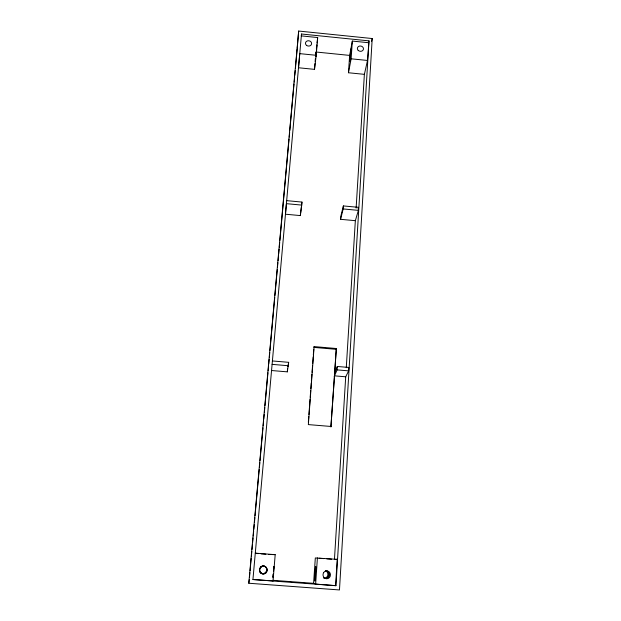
<?xml version="1.0" encoding="UTF-8"?>
<svg xmlns="http://www.w3.org/2000/svg" width="621" height="621" viewBox="0 0 621 621"><rect width="100%" height="100%" fill="white"/><g stroke="black" fill="none" stroke-linecap="round" stroke-linejoin="round"><path stroke-width="0.93" d="M372.204 38.533L339.47 589.95L248.796 583.243L298.67 31.05L372.204 38.533L371.568 41.351M335.596 585.572L337.195 559.342L315.321 557.961L313.589 583.329L315.639 584.089L335.953 585.681L368.99 40.87L301.511 34.008L252.941 579.525L335.953 585.681M334.447 559.405L345.711 376.8L348.645 370.861L348.855 367.453L337.312 366.475L334.44 373.244M358.402 210.364L358.581 207.344L343.382 205.931L340.774 216.372L340.572 219.314L355.344 220.68L358.402 210.364L343.18 208.951L340.572 219.314M356.12 208.113L364.38 74.341L367.508 60.454L368.99 40.87M346.277 367.686L355.344 220.68M336.015 349.297L313.9 347.395L314.117 346.603L336.318 348.513L330.9 426.992L334.517 375.852L345.711 376.8M334.735 372.546L336.318 348.513M334.222 376.543L337.094 369.883L337.312 366.475M315.639 584.089L317.409 557.844M364.38 74.341L348.459 72.75L351.137 58.809L352.332 41.071L368.587 42.717M343.18 208.951L343.382 205.931M348.459 72.75L349.646 55.401L352.332 41.071M308.35 422.249L308.777 416.489M308.916 414.572L309.413 407.85M309.561 405.932L310.058 399.218M310.197 397.293L310.694 390.578M310.842 388.661L311.268 382.901M311.408 380.983L311.905 374.269M312.053 372.344L312.549 365.629M312.689 363.712L313.186 356.99M313.326 355.072L313.752 349.32M314.117 346.603L308.342 424.601L331.187 426.48M297.242 48.259L298.67 31.05M271.548 370.52L287.321 371.855L287.593 368.54M301.961 202.073L301.713 205.093L286.405 203.665L285.466 214.214L300.323 215.588L301.961 202.073L286.669 200.645M287.321 371.855L288.656 362.33L272.402 360.948M301.511 34.008L301.34 35.894L317.673 37.547L316.213 55.292L299.757 53.639L298.507 67.759L314.505 69.358L314.979 63.575M315.142 61.65L315.375 58.754M315.771 53.934L315.934 52.001L349.646 55.401M272.961 576.831L273.201 573.998M273.589 569.271L273.822 566.43M316.151 52.009L315.755 56.814L316.244 52.156M273.318 574.083L272.883 577.778M273.558 571.227L273.946 566.468M316.399 50.223L316.803 45.395M252.941 579.525L273.038 580.93L275.196 554.662L255.293 553.156L258.157 553.645M249.3 579.424L248.796 583.243M249.471 577.499L249.914 572.663M250.084 570.738L251.218 558.178M251.389 556.245L251.831 551.417M252.002 549.484L252.436 544.656M252.615 542.731L253.05 537.895M253.221 535.97L253.655 531.141M253.834 529.208L254.268 524.38M254.447 522.447L254.882 517.619M255.052 515.686L259.236 469.329M259.415 467.396L259.85 462.567M260.02 460.635L262.986 427.799M263.164 425.866L263.599 421.038M263.77 419.105L264.204 414.277M264.383 412.344L264.818 407.516M264.988 405.591L267.954 372.747M268.132 370.822L268.567 365.994M268.738 364.061L269.18 359.233M269.351 357.3L269.786 352.472M269.964 350.539L274.754 297.42M274.932 295.487L277.284 269.413M277.455 267.48L277.897 262.652M278.068 260.719L278.503 255.891M278.682 253.958L279.116 249.13M279.287 247.197L279.722 242.369M279.9 240.436L289.052 139.034M289.231 137.101L289.665 132.273M289.836 130.34L294.02 83.982M294.199 82.05L294.633 77.221M294.804 75.288L295.239 70.46M295.417 68.535L297.164 49.214M316.368 48.391L316.803 44.774M317.02 42.973L317.673 37.547M314.505 69.358L316.213 55.292M300.323 215.588L301.713 205.093M287.896 366.77L288.656 362.33M358.076 209.083L358.581 207.344M275.196 554.662L268.738 554.444M335.363 559.381L337.195 559.342M261.037 553.862L265.85 554.227M319.147 558.248L323.929 558.613M326.793 558.83L331.575 559.187M273.372 580.34L313.589 583.329M272.099 364.356L288.377 365.746M337.094 369.883L348.645 370.861M351.137 58.809L367.508 60.454M272.417 580.27L273.038 580.93M325.986 570.746A3.897 3.687 88.7 0 1 329.223 575.908A3.897 3.687 88.7 0 1 323.681 577.864M260.23 567.773A3.912 3.71 -79.4 0 1 266.487 567.959A3.912 3.71 -79.4 0 1 263.568 573.851A3.912 3.71 -79.4 0 1 259.772 568.689M263.257 565.972A3.835 3.633 -79.4 0 1 266.704 570.225A3.835 3.633 -79.4 0 1 262.295 573.54A3.835 3.633 -79.4 0 1 259.617 568.704M260.634 567.02A3.835 3.633 -79.4 0 1 262.31 566.073M325.497 570.753A3.819 3.617 88.9 0 1 324.077 578.182A3.873 3.664 88.8 0 0 328.866 575.318A3.873 3.664 88.8 0 0 325.52 570.683M315.546 566.709L314.575 580.876L314.971 581.008L315.942 566.748L315.546 566.709M350.578 51.605L349.926 61.215L351.09 48.865L350.578 51.605M306.65 45.449A3.089 2.663 8.3 0 0 311.595 43.897A3.089 2.663 8.3 0 0 307.387 40.893A3.089 2.663 8.3 0 0 306.65 45.449M358.193 50.371A3.074 2.655 12 0 0 363.347 49.587A3.074 2.655 12 0 0 359.714 46.024A3.074 2.655 12 0 0 358.193 50.371M265.796 573.082A3.967 3.765 -79.4 0 0 264.686 566.344A3.967 3.765 -79.4 0 0 259.671 570.839A3.967 3.765 -79.4 0 0 265.796 573.082M323.634 572.609A3.951 3.742 88.5 0 0 326.491 578.764A3.951 3.742 88.5 0 0 330.093 573.09A3.951 3.742 88.5 0 0 323.634 572.609M265.695 572.717A3.889 3.687 -79.4 0 0 264.321 566.189A3.889 3.687 -79.4 0 0 259.601 570.815A3.889 3.687 -79.4 0 0 265.695 572.717"/></g></svg>
